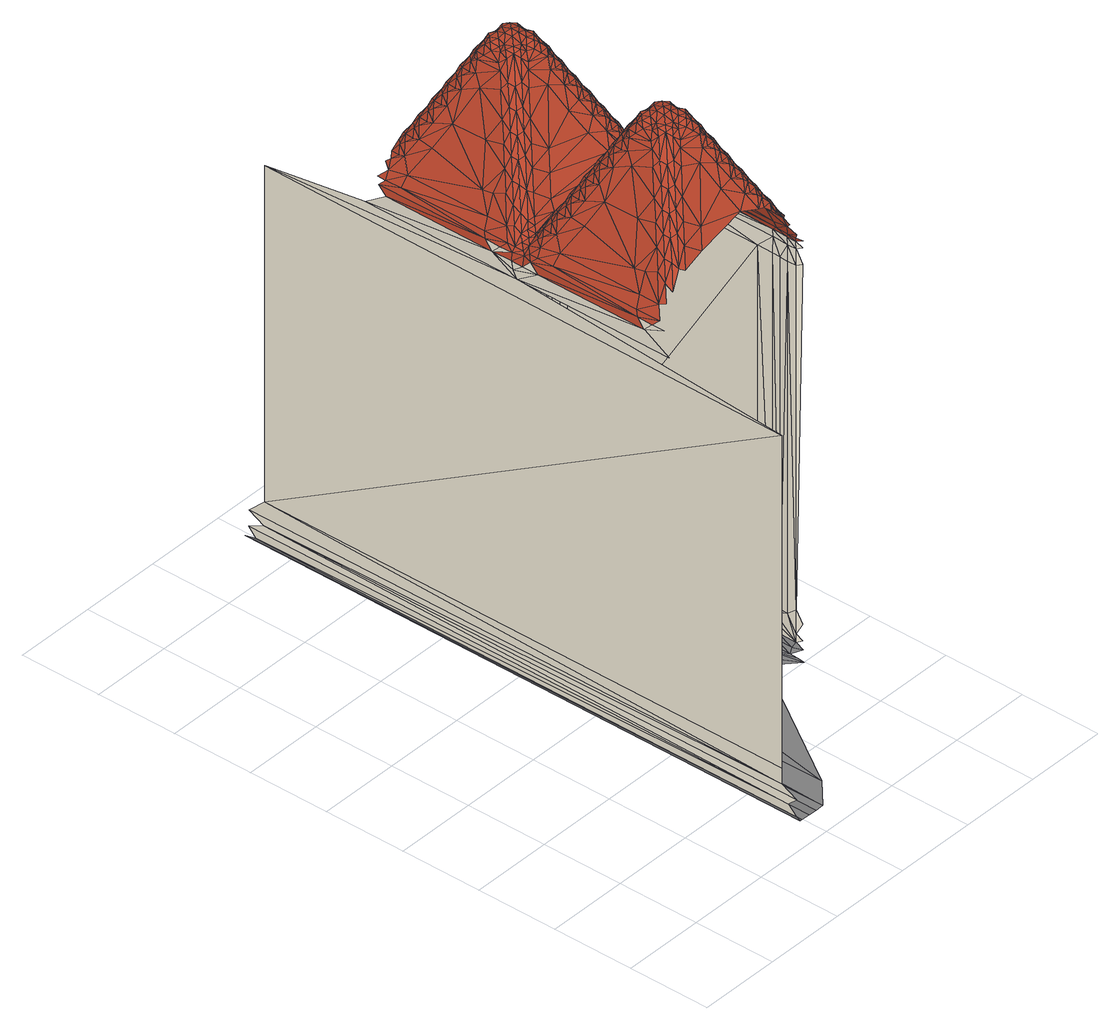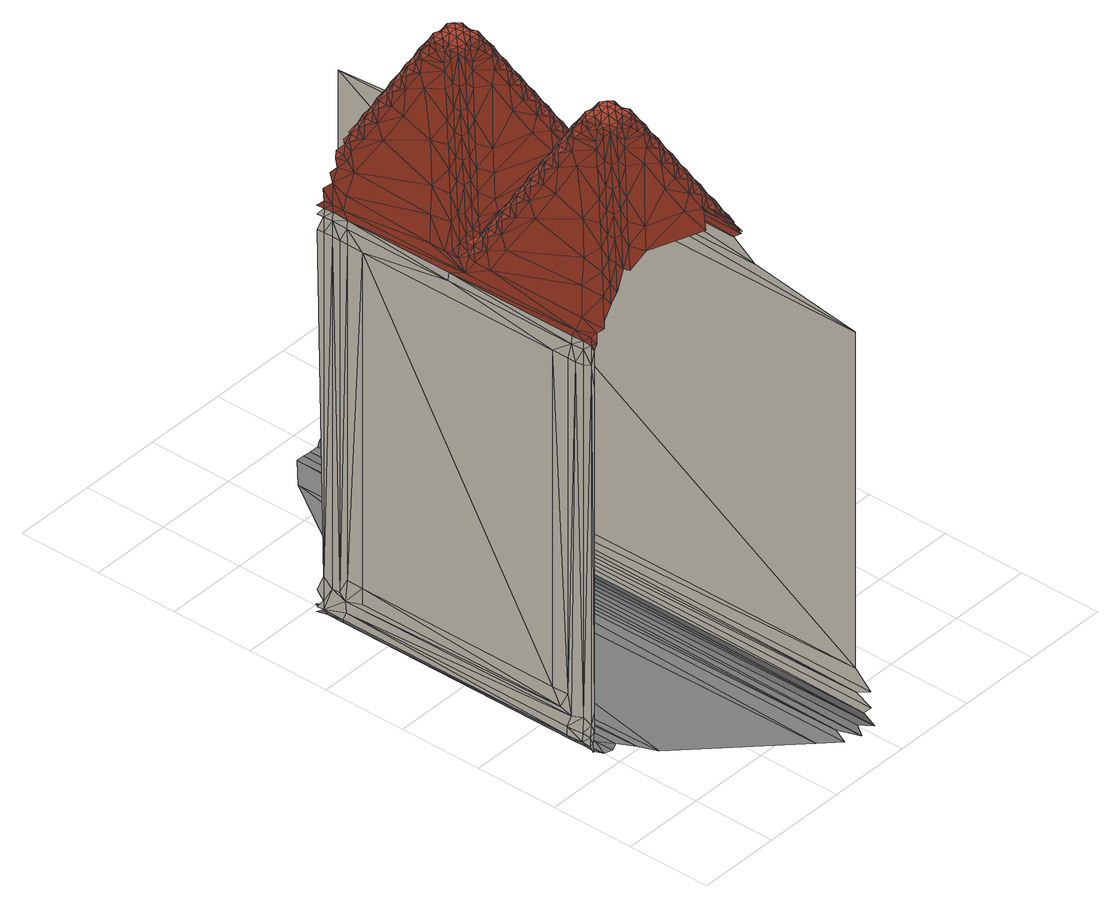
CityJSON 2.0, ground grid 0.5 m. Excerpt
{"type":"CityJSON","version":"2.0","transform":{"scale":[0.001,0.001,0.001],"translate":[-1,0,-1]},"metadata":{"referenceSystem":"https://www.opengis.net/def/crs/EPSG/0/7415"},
"CityObjects":{
"building1":{"type":"Building","attributes":{"measuredHeight":3.52,"roofType":"1000","storeysAboveGround":1},"geometry":[{"type":"MultiSurface","lod":"2","boundaries":[[[0,1,2]],[[1,3,4]],[[1,4,2]],[[3,5,4]],[[3,6,5]],[[6,7,5]],[[8,9,6]],[[10,11,12]],[[13,12,14]],[[10,15,11]],[[2,16,17]],[[18,19,20]],[[18,20,15]],[[21,13,22]],[[2,4,23]],[[6,24,7]],[[9,25,6]],[[5,26,4]],[[21,22,27]],[[6,25,24]],[[5,7,26]],[[28,29,9]],[[24,30,7]],[[9,31,25]],[[32,29,28]],[[9,29,31]],[[25,33,24]],[[34,27,35]],[[4,26,36]],[[7,30,37]],[[4,36,23]],[[2,23,16]],[[31,33,25]],[[24,33,30]],[[7,37,26]],[[29,38,31]],[[32,38,29]],[[39,34,40]],[[31,41,33]],[[31,38,41]],[[42,43,32]],[[33,44,30]],[[32,45,38]],[[26,46,36]],[[39,40,47]],[[41,48,33]],[[26,37,46]],[[30,49,37]],[[32,43,45]],[[23,36,50]],[[46,51,36]],[[23,50,52]],[[33,48,44]],[[37,53,46]],[[23,52,16]],[[36,54,50]],[[38,55,41]],[[46,53,51]],[[36,51,54]],[[16,56,19]],[[50,54,57]],[[41,58,48]],[[50,57,52]],[[30,44,59]],[[45,55,38]],[[37,60,53]],[[30,59,49]],[[42,61,43]],[[54,62,57]],[[51,53,63]],[[41,55,58]],[[54,51,63]],[[49,60,37]],[[54,64,62]],[[52,65,16]],[[57,65,52]],[[60,66,53]],[[54,63,64]],[[62,64,67]],[[57,62,65]],[[43,68,45]],[[53,66,69]],[[53,69,63]],[[67,70,62]],[[48,71,44]],[[62,70,72]],[[58,71,48]],[[62,72,65]],[[60,73,66]],[[64,74,67]],[[45,75,55]],[[63,74,64]],[[60,49,76]],[[72,70,77]],[[45,68,75]],[[60,78,73]],[[66,73,79]],[[72,77,65]],[[69,66,79]],[[70,67,80]],[[69,81,63]],[[74,82,67]],[[76,83,60]],[[60,83,78]],[[55,84,58]],[[63,85,74]],[[70,86,77]],[[73,78,79]],[[59,76,49]],[[82,87,67]],[[69,79,81]],[[58,88,71]],[[67,87,80]],[[70,80,86]],[[76,89,83]],[[75,84,55]],[[74,85,82]],[[63,81,90]],[[43,91,68]],[[63,90,85]],[[58,84,88]],[[76,92,89]],[[61,91,43]],[[83,89,93]],[[78,83,93]],[[76,59,94]],[[71,95,44]],[[78,96,79]],[[79,97,81]],[[94,98,76]],[[68,99,75]],[[85,100,82]],[[44,95,59]],[[76,98,92]],[[80,101,86]],[[47,102,103]],[[89,92,93]],[[82,104,87]],[[78,93,96]],[[75,105,84]],[[87,106,80]],[[88,107,71]],[[94,108,98]],[[100,109,82]],[[94,59,110]],[[90,81,111]],[[90,112,85]],[[85,112,100]],[[81,97,111]],[[79,113,97]],[[79,96,113]],[[75,99,105]],[[109,104,82]],[[65,114,16]],[[94,115,108]],[[87,104,106]],[[98,108,116]],[[68,91,99]],[[92,98,116]],[[84,117,88]],[[65,77,118]],[[92,119,93]],[[93,120,96]],[[110,121,94]],[[107,95,71]],[[94,121,115]],[[80,122,101]],[[59,123,110]],[[106,124,80]],[[100,125,109]],[[108,115,116]],[[86,126,77]],[[112,125,100]],[[105,117,84]],[[92,116,119]],[[88,127,107]],[[110,128,121]],[[95,123,59]],[[111,97,129]],[[113,129,97]],[[88,117,127]],[[80,124,122]],[[113,96,130]],[[93,131,120]],[[96,120,130]],[[93,119,131]],[[90,132,112]],[[86,101,126]],[[90,111,132]],[[110,133,128]],[[125,134,109]],[[121,128,135]],[[115,121,135]],[[109,136,104]],[[115,137,116]],[[104,138,106]],[[116,139,119]],[[123,140,110]],[[19,56,20]],[[99,141,105]],[[12,11,142]],[[110,140,133]],[[113,130,129]],[[122,143,101]],[[105,144,117]],[[12,142,14]],[[128,133,135]],[[107,145,95]],[[127,145,107]],[[115,135,137]],[[15,146,11]],[[15,20,146]],[[106,147,124]],[[109,134,136]],[[13,14,22]],[[123,148,140]],[[130,120,149]],[[95,150,123]],[[131,149,120]],[[116,151,139]],[[131,119,149]],[[116,137,151]],[[119,139,149]],[[136,138,104]],[[105,141,144]],[[111,129,152]],[[106,138,147]],[[130,149,129]],[[123,153,148]],[[95,145,150]],[[140,148,154]],[[133,140,154]],[[133,155,135]],[[135,156,137]],[[117,157,127]],[[124,158,122]],[[150,159,123]],[[127,160,145]],[[132,111,152]],[[77,126,161]],[[123,159,153]],[[112,162,125]],[[101,143,163]],[[77,161,118]],[[65,118,114]],[[132,164,112]],[[148,153,154]],[[147,158,124]],[[122,158,143]],[[133,154,155]],[[27,22,165]],[[144,157,117]],[[91,166,99]],[[134,167,136]],[[150,168,159]],[[125,162,134]],[[145,169,150]],[[145,160,170]],[[127,157,160]],[[129,149,171]],[[149,139,172]],[[151,172,139]],[[135,173,156]],[[145,170,169]],[[151,137,172]],[[135,155,173]],[[101,163,126]],[[137,156,172]],[[150,174,168]],[[61,175,91]],[[159,168,176]],[[129,171,152]],[[153,159,176]],[[141,177,144]],[[99,166,141]],[[138,178,147]],[[153,179,154]],[[154,180,155]],[[136,178,138]],[[150,169,174]],[[27,165,35]],[[160,181,170]],[[112,164,162]],[[169,170,182]],[[147,183,158]],[[168,174,176]],[[144,184,157]],[[153,176,179]],[[170,185,182]],[[144,177,184]],[[134,186,167]],[[181,185,170]],[[160,157,187]],[[169,188,174]],[[160,187,181]],[[147,178,183]],[[172,156,189]],[[173,189,156]],[[154,190,180]],[[167,191,136]],[[158,192,143]],[[173,155,189]],[[154,179,190]],[[155,180,189]],[[169,193,188]],[[169,182,193]],[[174,188,193]],[[157,194,187]],[[172,195,149]],[[136,196,178]],[[181,197,185]],[[174,198,176]],[[181,187,199]],[[185,200,182]],[[176,201,179]],[[162,186,134]],[[195,171,149]],[[126,202,161]],[[16,114,56]],[[183,203,158]],[[184,204,157]],[[126,163,202]],[[143,205,163]],[[166,177,141]],[[181,199,197]],[[177,206,184]],[[182,200,193]],[[185,197,207]],[[136,191,196]],[[187,194,199]],[[204,194,157]],[[174,193,198]],[[185,207,200]],[[34,35,40]],[[189,180,208]],[[190,208,180]],[[176,209,201]],[[158,203,192]],[[190,179,208]],[[176,198,209]],[[163,210,202]],[[179,201,208]],[[200,211,193]],[[212,166,91]],[[206,213,184]],[[184,213,204]],[[197,214,207]],[[199,214,197]],[[178,215,183]],[[202,210,216]],[[200,207,217]],[[193,218,198]],[[204,219,194]],[[193,211,220]],[[200,220,211]],[[189,221,172]],[[183,222,203]],[[143,192,223]],[[194,224,199]],[[196,215,178]],[[207,214,217]],[[163,225,210]],[[143,223,205]],[[200,217,220]],[[193,226,218]],[[167,227,191]],[[198,218,226]],[[213,219,204]],[[195,172,221]],[[183,215,222]],[[186,227,167]],[[205,225,163]],[[194,219,224]],[[199,228,214]],[[91,175,212]],[[208,201,229]],[[209,229,201]],[[209,198,229]],[[193,220,230]],[[177,231,206]],[[225,232,210]],[[189,208,221]],[[193,230,226]],[[206,233,213]],[[191,234,196]],[[198,226,229]],[[210,232,235]],[[199,224,228]],[[166,236,177]],[[213,237,219]],[[203,238,192]],[[214,239,217]],[[217,240,220]],[[222,238,203]],[[225,241,232]],[[196,242,215]],[[213,233,237]],[[47,40,243]],[[225,205,244]],[[217,239,240]],[[214,228,239]],[[196,234,242]],[[225,245,241]],[[206,246,233]],[[232,241,247]],[[237,248,219]],[[220,240,249]],[[219,250,224]],[[230,220,249]],[[244,251,225]],[[177,236,231]],[[225,251,245]],[[215,252,222]],[[208,229,253]],[[241,245,247]],[[223,244,205]],[[231,246,206]],[[219,248,250]],[[222,254,238]],[[224,255,228]],[[221,208,253]],[[233,256,237]],[[244,257,251]],[[242,252,215]],[[258,240,239]],[[256,248,237]],[[191,259,234]],[[258,249,240]],[[212,260,166]],[[224,250,255]],[[222,252,254]],[[228,261,239]],[[230,262,226]],[[244,263,257]],[[227,259,191]],[[166,260,236]],[[251,257,264]],[[245,251,264]],[[244,223,265]],[[238,266,192]],[[245,267,247]],[[265,268,244]],[[229,226,269]],[[234,270,242]],[[246,271,233]],[[192,266,223]],[[228,255,261]],[[244,268,263]],[[233,271,256]],[[47,243,102]],[[258,239,261]],[[132,152,272]],[[230,249,262]],[[257,263,264]],[[245,264,267]],[[248,273,250]],[[256,274,248]],[[242,275,252]],[[258,276,249]],[[254,277,238]],[[265,278,268]],[[265,223,279]],[[171,280,152]],[[242,270,275]],[[195,281,171]],[[271,274,256]],[[248,274,273]],[[258,261,276]],[[229,269,253]],[[265,282,278]],[[250,283,255]],[[132,284,164]],[[268,278,285]],[[234,259,270]],[[263,268,285]],[[236,286,231]],[[262,249,276]],[[231,287,246]],[[212,288,260]],[[252,289,254]],[[263,290,264]],[[262,269,226]],[[246,287,271]],[[291,286,236]],[[264,292,267]],[[279,293,265]],[[236,294,291]],[[260,294,236]],[[277,266,238]],[[195,221,295]],[[250,273,283]],[[265,293,282]],[[255,296,261]],[[223,297,279]],[[175,298,212]],[[278,282,285]],[[261,299,276]],[[286,300,231]],[[275,289,252]],[[263,285,290]],[[231,300,287]],[[271,301,274]],[[254,302,277]],[[279,303,293]],[[266,297,223]],[[274,304,273]],[[255,283,296]],[[254,289,302]],[[298,288,212]],[[271,305,301]],[[287,305,271]],[[261,296,299]],[[264,306,292]],[[264,290,306]],[[286,287,300]],[[301,304,274]],[[279,307,303]],[[293,303,308]],[[309,283,273]],[[282,293,308]],[[309,273,304]],[[276,299,310]],[[262,276,310]],[[221,253,295]],[[287,301,305]],[[260,311,294]],[[282,312,285]],[[291,313,286]],[[314,311,260]],[[285,315,290]],[[297,316,279]],[[294,313,291]],[[260,317,314]],[[288,317,260]],[[270,318,275]],[[279,316,307]],[[275,319,289]],[[164,320,162]],[[303,307,308]],[[277,321,266]],[[302,321,277]],[[301,322,304]],[[282,308,312]],[[286,323,287]],[[324,299,296]],[[283,325,296]],[[309,304,322]],[[287,326,301]],[[262,310,269]],[[297,327,316]],[[309,328,283]],[[253,269,329]],[[162,330,186]],[[324,310,299]],[[266,331,297]],[[306,332,292]],[[285,333,315]],[[311,313,294]],[[326,322,301]],[[328,325,283]],[[306,290,332]],[[285,312,333]],[[286,313,323]],[[290,315,332]],[[309,322,328]],[[334,298,175]],[[275,318,319]],[[324,296,325]],[[323,335,287]],[[297,336,327]],[[266,321,331]],[[287,337,326]],[[316,327,338]],[[287,335,337]],[[307,316,338]],[[288,339,317]],[[307,340,308]],[[314,341,311]],[[342,339,288]],[[308,343,312]],[[289,344,302]],[[331,345,297]],[[317,341,314]],[[288,346,342]],[[298,346,288]],[[302,347,321]],[[297,345,336]],[[186,348,227]],[[328,349,325]],[[323,337,335]],[[324,325,349]],[[350,328,322]],[[327,336,338]],[[310,351,269]],[[326,350,322]],[[307,338,340]],[[311,352,313]],[[319,344,289]],[[259,353,270]],[[310,324,351]],[[313,354,323]],[[331,355,345]],[[326,337,350]],[[350,349,328]],[[321,356,331]],[[321,347,357]],[[323,358,337]],[[302,344,347]],[[332,315,359]],[[333,359,315]],[[308,360,343]],[[339,341,317]],[[321,357,356]],[[333,312,359]],[[308,340,360]],[[311,341,352]],[[312,343,359]],[[361,253,329]],[[329,269,351]],[[352,362,313]],[[313,362,354]],[[331,363,355]],[[195,295,281]],[[227,364,259]],[[354,358,323]],[[345,355,365]],[[336,345,365]],[[318,366,319]],[[270,353,318]],[[298,367,346]],[[336,368,338]],[[342,369,339]],[[370,367,298]],[[350,337,371]],[[338,372,340]],[[346,369,342]],[[298,373,370]],[[334,373,298]],[[349,374,324]],[[331,356,363]],[[350,371,349]],[[358,371,337]],[[347,375,357]],[[356,357,376]],[[354,362,358]],[[355,363,365]],[[319,377,344]],[[295,253,361]],[[378,351,324]],[[336,365,368]],[[339,379,341]],[[357,380,376]],[[319,366,377]],[[341,381,352]],[[375,380,357]],[[347,344,382]],[[356,383,363]],[[347,382,375]],[[171,281,280]],[[352,384,362]],[[349,371,374]],[[359,343,385]],[[360,385,343]],[[338,386,372]],[[384,358,362]],[[378,324,374]],[[367,369,346]],[[360,340,385]],[[338,368,386]],[[339,369,379]],[[340,372,385]],[[379,387,341]],[[356,388,383]],[[341,387,381]],[[356,376,388]],[[358,389,371]],[[381,384,352]],[[390,103,391]],[[363,383,388]],[[344,392,382]],[[351,393,329]],[[359,394,332]],[[375,395,380]],[[334,396,373]],[[363,397,365]],[[370,398,367]],[[399,396,334]],[[375,382,400]],[[380,401,376]],[[365,402,368]],[[373,398,370]],[[384,389,358]],[[394,403,332]],[[377,404,344]],[[272,152,280]],[[353,366,318]],[[375,400,395]],[[381,387,384]],[[366,405,377]],[[376,401,388]],[[380,395,406]],[[382,392,400]],[[404,392,344]],[[363,388,397]],[[367,407,369]],[[380,406,401]],[[408,374,371]],[[389,408,371]],[[369,409,379]],[[132,272,284]],[[351,378,393]],[[379,410,387]],[[361,329,393]],[[385,372,411]],[[386,411,372]],[[365,412,402]],[[410,384,387]],[[396,398,373]],[[386,368,411]],[[365,397,412]],[[367,398,407]],[[368,402,411]],[[401,413,388]],[[414,353,259]],[[405,415,377]],[[377,415,404]],[[395,416,406]],[[407,417,369]],[[400,416,395]],[[369,417,409]],[[409,410,379]],[[401,406,418]],[[388,419,397]],[[399,420,396]],[[421,389,384]],[[422,420,399]],[[404,423,392]],[[388,413,424]],[[401,424,413]],[[385,425,359]],[[374,426,378]],[[392,427,400]],[[406,416,418]],[[409,417,410]],[[374,408,426]],[[410,421,384]],[[401,418,424]],[[388,428,419]],[[396,429,398]],[[103,102,391]],[[430,393,378]],[[397,419,428]],[[415,423,404]],[[398,431,407]],[[394,359,425]],[[392,423,427]],[[407,432,417]],[[400,433,416]],[[259,364,414]],[[434,408,389]],[[411,402,435]],[[412,435,402]],[[432,410,417]],[[412,397,435]],[[388,424,436]],[[366,437,405]],[[396,420,429]],[[430,378,426]],[[385,411,425]],[[388,436,428]],[[405,438,415]],[[397,428,435]],[[429,439,398]],[[295,361,440]],[[398,439,431]],[[284,320,164]],[[400,427,433]],[[431,432,407]],[[353,441,366]],[[415,442,423]],[[416,443,418]],[[418,444,424]],[[410,432,421]],[[227,348,364]],[[393,445,361]],[[330,348,186]],[[431,439,432]],[[434,426,408]],[[415,438,442]],[[393,430,445]],[[418,443,444]],[[416,433,443]],[[446,447,420]],[[421,448,389]],[[420,449,429]],[[405,450,438]],[[320,330,162]],[[442,451,423]],[[424,444,452]],[[429,453,439]],[[423,454,427]],[[436,424,452]],[[440,361,445]],[[366,441,437]],[[453,432,439]],[[455,421,432]],[[448,434,389]],[[447,456,420]],[[420,456,449]],[[411,435,457]],[[281,295,458]],[[449,453,429]],[[437,450,405]],[[423,451,454]],[[426,459,430]],[[427,460,433]],[[425,411,457]],[[438,461,442]],[[295,440,458]],[[462,444,443]],[[432,453,455]],[[461,451,442]],[[463,445,430]],[[449,456,453]],[[462,452,444]],[[414,464,353]],[[427,454,460]],[[426,434,459]],[[433,465,443]],[[436,466,428]],[[467,468,447]],[[353,464,441]],[[447,469,456]],[[455,448,421]],[[469,453,456]],[[463,430,459]],[[435,428,470]],[[450,471,438]],[[453,469,455]],[[433,460,465]],[[438,471,461]],[[468,469,447]],[[462,443,465]],[[467,472,468]],[[436,452,466]],[[390,473,474]],[[445,475,440]],[[451,476,454]],[[461,477,451]],[[462,478,452]],[[445,463,475]],[[479,459,434]],[[468,480,469]],[[394,481,403]],[[471,477,461]],[[451,477,476]],[[468,472,480]],[[448,479,434]],[[462,465,478]],[[435,470,457]],[[482,455,469]],[[454,483,460]],[[441,484,437]],[[458,440,475]],[[466,452,478]],[[437,485,450]],[[414,486,464]],[[466,470,428]],[[450,485,471]],[[487,484,441]],[[441,488,487]],[[464,488,441]],[[489,480,472]],[[394,425,490]],[[454,476,483]],[[460,491,465]],[[480,482,469]],[[280,281,492]],[[459,493,463]],[[364,494,414]],[[465,495,478]],[[484,496,437]],[[281,458,492]],[[437,496,485]],[[471,497,477]],[[474,473,498]],[[477,499,476]],[[489,482,480]],[[500,475,463]],[[460,483,491]],[[459,479,493]],[[494,486,414]],[[471,501,497]],[[485,501,471]],[[465,491,495]],[[484,485,496]],[[502,503,489]],[[497,499,477]],[[455,504,448]],[[500,463,493]],[[505,483,476]],[[505,476,499]],[[478,495,506]],[[466,478,506]],[[503,482,489]],[[425,457,490]],[[485,497,501]],[[464,507,488]],[[487,508,484]],[[509,507,464]],[[448,510,479]],[[488,508,487]],[[464,511,509]],[[486,511,464]],[[475,512,458]],[[474,498,513]],[[482,504,455]],[[497,514,499]],[[484,515,485]],[[516,495,491]],[[483,517,491]],[[505,499,514]],[[485,518,497]],[[466,506,470]],[[475,500,512]],[[505,519,483]],[[457,470,520]],[[513,498,521]],[[516,506,495]],[[510,493,479]],[[348,522,364]],[[272,280,523]],[[507,508,488]],[[518,514,497]],[[519,517,483]],[[503,524,482]],[[484,508,515]],[[505,514,519]],[[522,494,364]],[[516,491,517]],[[515,525,485]],[[492,458,512]],[[485,526,518]],[[485,525,526]],[[504,510,448]],[[486,527,511]],[[528,529,503]],[[509,530,507]],[[531,527,486]],[[511,530,509]],[[486,532,531]],[[494,532,486]],[[493,533,500]],[[519,534,517]],[[515,526,525]],[[516,517,534]],[[535,519,514]],[[280,492,523]],[[506,536,470]],[[518,535,514]],[[507,537,508]],[[538,512,500]],[[506,516,536]],[[528,539,529]],[[508,540,515]],[[493,510,533]],[[518,526,535]],[[541,521,542]],[[284,272,543]],[[535,534,519]],[[544,524,503]],[[515,545,526]],[[527,530,511]],[[507,530,537]],[[538,500,533]],[[546,457,520]],[[529,544,503]],[[520,470,536]],[[542,521,547]],[[537,548,508]],[[330,549,348]],[[508,548,540]],[[394,490,481]],[[540,545,515]],[[550,529,539]],[[512,551,492]],[[541,542,552]],[[553,550,539]],[[494,554,532]],[[531,555,527]],[[556,554,494]],[[535,526,557]],[[532,555,531]],[[494,558,556]],[[524,559,482]],[[522,558,494]],[[348,549,522]],[[534,560,516]],[[535,557,534]],[[545,557,526]],[[561,562,563]],[[272,523,564]],[[565,566,562]],[[550,567,529]],[[561,563,568]],[[569,552,566]],[[562,570,563]],[[540,548,545]],[[571,568,550]],[[512,538,551]],[[566,572,562]],[[568,567,550]],[[566,552,572]],[[482,559,504]],[[490,457,546]],[[563,573,568]],[[574,536,516]],[[527,575,530]],[[562,572,570]],[[563,570,573]],[[576,533,510]],[[504,576,510]],[[567,544,529]],[[530,577,537]],[[542,578,552]],[[568,573,567]],[[284,543,320]],[[543,272,564]],[[537,579,548]],[[523,492,551]],[[320,580,330]],[[534,557,560]],[[390,581,473]],[[542,547,578]],[[579,545,548]],[[574,516,560]],[[554,555,532]],[[572,582,570]],[[552,583,572]],[[527,555,575]],[[570,584,573]],[[575,585,530]],[[530,585,577]],[[545,586,557]],[[577,579,537]],[[573,587,567]],[[570,582,584]],[[549,588,522]],[[567,587,544]],[[330,580,549]],[[536,589,520]],[[572,583,582]],[[522,590,558]],[[556,591,554]],[[592,590,522]],[[578,593,552]],[[558,591,556]],[[522,594,592]],[[552,593,583]],[[579,586,545]],[[584,595,573]],[[588,594,522]],[[533,596,538]],[[582,597,584]],[[573,595,587]],[[577,585,579]],[[598,551,538]],[[582,583,599]],[[582,599,597]],[[554,600,555]],[[584,597,595]],[[601,560,557]],[[586,601,557]],[[555,602,575]],[[536,574,589]],[[533,576,596]],[[549,603,588]],[[575,604,585]],[[546,520,589]],[[604,579,585]],[[590,591,558]],[[524,544,605]],[[554,591,600]],[[583,606,599]],[[504,607,576]],[[599,608,597]],[[600,609,555]],[[597,608,595]],[[551,610,523]],[[555,609,602]],[[602,604,575]],[[320,611,580]],[[598,538,596]],[[543,611,320]],[[592,612,590]],[[613,586,579]],[[583,614,606]],[[588,615,594]],[[564,523,610]],[[594,612,592]],[[603,615,588]],[[599,606,608]],[[560,616,574]],[[549,617,603]],[[559,607,504]],[[580,617,549]],[[551,598,610]],[[602,609,604]],[[498,473,618]],[[524,605,559]],[[560,601,616]],[[604,613,579]],[[590,619,591]],[[620,589,574]],[[543,564,610]],[[591,621,600]],[[600,622,609]],[[607,596,576]],[[623,601,586]],[[622,604,609]],[[615,612,594]],[[590,612,619]],[[620,574,616]],[[619,624,591]],[[490,546,625]],[[591,624,621]],[[621,622,600]],[[604,622,613]],[[589,626,546]],[[603,627,615]],[[617,627,603]],[[580,628,617]],[[543,610,629]],[[543,629,611]],[[611,628,580]],[[630,598,596]],[[630,610,598]],[[621,624,622]],[[623,616,601]],[[587,631,544]],[[589,620,626]],[[615,632,612]],[[521,498,633]],[[613,634,586]],[[612,635,619]],[[595,636,587]],[[619,637,624]],[[629,610,630]],[[625,546,626]],[[637,622,624]],[[628,627,617]],[[615,627,632]],[[608,636,595]],[[638,613,622]],[[607,639,596]],[[634,623,586]],[[632,640,612]],[[612,640,635]],[[481,490,641]],[[635,637,619]],[[559,642,607]],[[630,596,639]],[[616,643,620]],[[629,644,611]],[[490,625,641]],[[611,644,628]],[[622,637,638]],[[629,630,645]],[[521,633,547]],[[646,626,620]],[[635,640,637]],[[605,642,559]],[[616,623,643]],[[605,544,631]],[[628,647,627]],[[627,648,632]],[[638,634,613]],[[629,645,644]],[[639,645,630]],[[646,620,643]],[[632,649,640]],[[649,637,640]],[[607,650,639]],[[628,644,647]],[[647,651,627]],[[637,649,638]],[[627,651,648]],[[648,649,632]],[[626,652,625]],[[642,650,607]],[[653,645,639]],[[653,644,645]],[[626,646,652]],[[390,391,581]],[[648,651,649]],[[654,643,623]],[[636,655,587]],[[547,656,578]],[[634,654,623]],[[587,655,631]],[[644,657,647]],[[641,625,652]],[[653,639,658]],[[653,659,644]],[[660,638,649]],[[647,661,651]],[[650,658,639]],[[578,656,593]],[[661,649,651]],[[593,662,583]],[[583,663,614]],[[642,658,650]],[[659,664,644]],[[644,664,657]],[[643,665,646]],[[657,661,647]],[[653,658,659]],[[481,641,666]],[[606,667,608]],[[605,631,642]],[[614,663,606]],[[661,660,649]],[[668,652,646]],[[473,581,669]],[[643,654,665]],[[657,664,661]],[[638,670,634]],[[659,671,664]],[[668,646,665]],[[642,631,658]],[[671,661,664]],[[473,669,618]],[[660,670,638]],[[634,672,654]],[[658,631,659]],[[631,671,659]],[[660,661,673]],[[652,674,641]],[[671,673,661]],[[672,665,654]],[[652,668,674]],[[670,672,634]],[[671,631,673]],[[608,675,636]],[[666,641,674]],[[665,676,668]],[[498,618,633]],[[665,672,676]],[[677,674,668]],[[677,668,676]],[[673,678,660]],[[660,678,670]],[[670,679,672]],[[679,676,672]],[[547,633,680]],[[547,680,656]],[[667,675,608]],[[676,681,677]],[[655,682,631]],[[636,683,655]],[[684,674,677]],[[663,667,606]],[[678,679,670]],[[583,662,663]],[[673,631,682]],[[656,685,593]],[[676,679,681]],[[593,685,662]],[[684,677,681]],[[678,673,686]],[[678,687,679]],[[687,681,679]],[[681,688,684]],[[673,682,686]],[[636,675,683]],[[681,687,688]],[[655,689,682]],[[678,686,687]],[[683,689,655]],[[618,669,690]],[[691,688,687]],[[686,692,687]],[[618,690,693]],[[633,618,693]],[[692,691,687]],[[667,694,675]],[[663,694,667]],[[675,694,695]],[[680,633,696]],[[686,682,697]],[[695,683,675]],[[686,697,692]],[[663,662,694]],[[633,693,696]],[[694,698,695]],[[680,699,656]],[[694,662,698]],[[695,698,683]],[[689,700,682]],[[656,699,685]],[[680,696,699]],[[685,701,662]],[[697,682,702]],[[683,700,689]],[[662,701,698]],[[700,702,682]],[[698,703,683]],[[685,704,701]],[[696,693,705]],[[699,704,685]],[[698,701,706]],[[683,703,700]],[[698,706,703]],[[696,707,699]],[[701,708,706]],[[700,709,702]],[[696,705,707]],[[703,709,700]],[[706,708,703]],[[704,710,701]],[[697,702,711]],[[699,712,704]],[[701,710,708]],[[703,708,709]],[[704,712,710]],[[699,707,712]],[[709,711,702]],[[705,713,707]],[[708,714,709]],[[710,715,708]],[[712,716,710]],[[707,717,712]],[[709,714,711]],[[708,718,714]],[[708,715,718]],[[710,716,715]],[[707,713,717]],[[712,717,716]]],"semantics":{"surfaces":[{"type":"WallSurface"},{"type":"RoofSurface"},{"type":"GroundSurface"}],"values":[0,1,0,1,1,1,1,0,0,0,0,0,0,2,1,1,1,1,2,1,1,1,1,1,1,1,1,2,1,1,1,0,1,1,1,1,1,2,1,1,1,1,1,1,2,1,1,1,1,0,1,0,1,1,0,1,1,1,1,0,1,1,0,1,1,1,1,1,1,1,1,1,1,1,0,0,1,1,1,1,1,1,1,1,1,1,1,0,1,1,1,1,1,1,1,1,1,0,1,1,1,1,1,1,1,1,1,1,1,1,1,1,1,1,1,1,1,1,1,1,1,1,1,1,1,1,1,1,1,1,1,1,1,1,1,2,1,1,1,1,1,1,1,1,1,1,1,1,1,1,1,1,1,0,1,1,1,1,1,1,1,1,1,1,1,1,1,1,1,1,1,1,1,1,1,1,1,1,1,1,1,1,1,1,1,1,1,1,1,1,1,1,1,1,1,1,1,1,0,1,0,1,1,1,1,0,1,1,1,1,0,0,1,1,2,1,1,1,1,1,1,1,1,1,1,1,1,1,1,1,1,1,1,1,1,1,1,1,1,1,1,1,1,1,0,1,1,1,1,1,2,1,1,1,1,1,1,1,1,1,1,1,1,1,1,1,1,1,1,1,1,1,1,1,1,1,1,1,1,1,2,1,1,1,1,1,1,1,1,1,1,1,1,1,1,1,1,1,1,1,1,1,1,1,1,1,1,1,1,1,1,1,1,1,1,1,1,1,0,1,1,1,1,1,1,1,1,1,1,1,1,1,1,2,1,1,1,1,1,1,1,1,1,1,1,1,1,1,1,1,1,1,1,1,1,1,1,1,1,1,1,1,1,1,1,1,1,1,1,1,1,1,1,1,1,1,1,1,1,1,1,1,1,1,1,1,1,1,1,1,1,1,1,1,1,1,1,2,1,1,1,1,1,1,1,1,1,1,1,1,1,1,1,1,1,1,1,1,1,1,1,1,1,1,1,1,1,1,1,1,1,1,1,1,1,1,1,1,1,1,1,1,1,1,1,1,1,1,1,2,1,1,1,1,1,1,1,1,1,1,1,1,1,1,1,1,1,1,1,1,1,1,1,1,1,1,1,1,1,1,1,1,1,1,1,1,1,1,1,1,1,1,1,1,1,1,1,1,1,1,1,1,1,1,1,1,1,1,1,1,1,1,1,1,1,1,1,1,1,1,1,1,1,1,1,1,1,1,1,1,1,1,1,1,1,1,1,1,1,1,1,1,1,1,1,1,1,1,1,1,1,1,1,1,1,1,1,1,1,1,1,1,1,1,1,1,1,1,1,1,1,1,1,1,1,1,1,1,1,1,1,1,1,1,1,1,1,1,1,1,1,1,1,1,1,1,1,1,1,1,1,1,1,1,1,1,1,1,1,1,1,1,1,1,1,1,1,1,1,1,1,1,1,1,1,1,1,1,1,1,1,1,1,1,1,1,1,1,1,1,1,1,1,1,1,1,1,1,1,1,1,1,1,1,1,1,1,1,1,1,1,1,1,1,1,1,1,1,1,1,1,1,1,1,1,1,1,2,1,1,1,1,1,1,1,1,1,1,1,1,1,1,1,1,1,1,1,1,1,1,1,1,1,1,1,1,1,1,1,1,1,1,1,1,1,1,1,1,1,1,1,1,1,1,1,1,1,1,1,1,1,1,1,1,1,1,1,1,1,1,1,1,1,1,1,1,1,1,1,2,1,1,1,1,1,1,1,1,1,1,1,1,1,1,1,1,1,1,1,1,1,1,1,1,1,1,1,1,1,1,1,1,1,1,1,1,1,1,1,1,1,1,1,1,1,1,1,1,1,1,1,1,1,1,1,1,1,1,1,1,1,1,1,1,1,1,1,1,1,1,1,1,1,1,1,1,1,1,1,1,1,1,1,1,1,1,1,1,1,1,1,1,1,1,1,2,1,1,1,1,1,1,1,1,1,1,1,1,1,1,1,1,1,1,1,1,1,1,1,1,1,1,1,1,1,1,1,1,1,1,1,1,1,1,1,2,1,1,1,1,1,1,1,1,1,1,1,1,1,1,1,1,1,1,1,1,1,1,1,1,1,1,1,1,1,2,1,1,1,1,1,1,1,1,1,1,1,2,1,1,1,1,1,1,1,1,1,1,1,1,1,1,1,1,1,1,1,1,1,1,1,1,1,1,1,1,1,1,1,1,1,1,1,1,1,1,1,2,1,1,1,1,1,1,1,1,1,1,2,1,1,1,1,1,1,1,2,1,1,1,1,1,1,1,1,1,1,1,1,1,0,1,0,1,0,0,0,1,0,1,0,0,0,1,1,0,1,1,0,0,1,1,1,1,2,0,1,1,1,1,1,1,2,2,1,1,1,0,0,1,0,1,1,1,1,0,0,1,1,1,1,0,1,1,1,0,1,1,0,1,0,1,1,0,0,1,1,0,0,1,0,1,1,1,1,1,1,1,1,1,1,1,1,0,1,0,1,0,1,1,1,1,1,1,1,1,0,1,1,1,1,0,1,1,1,1,1,1,2,1,1,1,1,1,1,1,1,1,1,1,1,1,1,1,1,1,1,1,1,1,1,1,1,1,1,1,1,1,1,1,1,1,2,1,1,0,1,1,1,1,1,1,0,1,1,1,1,1,1,1,1,1,1,1,1,1,1,1,2,1,1,1,1,1,1,1,1,1,1,1,1,1,1,1,1,1,1,1,1,1,1,1,1,2,1,1,0,2,1,1,1,1,1,1,1,1,1,0,1,0,0,1,1,1,1,1,1,1,0,1,0,1,1,2,1,1,1,1,1,1,1,2,1,1,1,1,1,1,1,1,1,1,1,0,1,1,2,1,1,1,1,1,1,1,2,2,0,1,1,0,1,0,1,0,1,0,1,0,1,1,1,1,1,1,0,1,1,1,0,2,1,1,2,2,1,0,0,0,2,1,0,1,0,2,0,2,0,0,1,0,2,0,1,0,0,1,0,0,2,0,0,0,0,2,0,1,2,0,0,0,1,0,0,0,0,0,1,2,0,0,0,0,1,0,0,0,0,0]}}]}
},
"vertices":[
[955,1027,3597],[950,1099,3601],[947,1149,3550],[964,1062,3635],[952,1199,3601],[964,1213,3635],[999,1099,3702],[1000,1225,3700],[1012,1061,3714],[1054,1103,3798],[949,150,1100],[949,3650,1100],[946,202,1050],[948,153,996],[948,3703,996],[950,250,1150],[950,1988,3450],[950,988,3450],[950,250,1250],[950,250,3325],[950,3650,1250],[964,138,964],[964,3788,964],[947,1848,3550],[1053,1236,3808],[1065,1163,3836],[964,1763,3635],[996,153,948],[1057,1057,3768],[1116,1116,3885],[1050,1300,3800],[1104,1153,3898],[1132,1083,3856],[1115,1213,3936],[1050,152,946],[1050,3777,945],[951,1899,3599],[1000,1750,3700],[1166,1166,3985],[1100,150,949],[1100,3650,949],[1154,1203,3998],[1163,1065,3836],[1213,1115,3936],[1158,1373,4015],[1203,1154,3998],[962,1863,3636],[1150,150,950],[1165,1263,4036],[1083,1660,3865],[948,1949,3550],[966,1921,3631],[948,2012,3500],[990,1867,3683],[964,1955,3606],[1216,1216,4085],[950,3650,3350],[948,2023,3550],[1204,1253,4098],[1156,1589,4012],[1035,1800,3776],[1310,1083,3865],[955,2027,3597],[998,1950,3650],[978,1974,3620],[947,2149,3550],[1016,1874,3735],[970,2020,3628],[1263,1165,4036],[1013,1906,3705],[964,2062,3635],[1215,1313,4136],[950,2099,3601],[1032,1835,3766],[997,1998,3650],[1253,1204,4098],[1085,1750,3876],[952,2199,3601],[1062,1856,3805],[1050,1900,3752],[999,2099,3702],[1044,1936,3703],[1017,2018,3682],[1066,1824,3835],[1266,1266,4185],[1036,1985,3663],[964,2213,3635],[1012,2061,3714],[1254,1303,4198],[1082,1785,3866],[1061,1967,3664],[1360,1133,3965],[1113,1806,3905],[1100,1850,3852],[1135,1700,3976],[1260,1500,4220],[1094,1888,3805],[1077,1934,3734],[1116,1774,3935],[1313,1215,4136],[1053,2006,3694],[1000,2225,3700],[1250,3650,950],[1300,287,950],[1057,2057,3768],[1303,1254,4198],[1054,2103,3798],[1278,1378,4260],[1132,1735,3966],[1069,2021,3731],[1185,1650,4076],[1100,1950,3698],[1085,1981,3664],[1115,1918,3766],[950,2988,3450],[1163,1756,4005],[1150,1800,3952],[1316,1316,4285],[947,2848,3550],[1144,1837,3905],[1126,1884,3835],[1166,1724,4035],[1053,2236,3808],[1235,1600,4176],[1065,2163,3836],[1099,2001,3698],[964,2763,3635],[1304,1353,4298],[1182,1685,4066],[1136,1935,3736],[1150,1903,3801],[1165,1868,3866],[1164,1969,3661],[1213,1706,4105],[1113,2016,3735],[1200,1750,4052],[1132,2083,3856],[1194,1787,4005],[1116,2116,3885],[1176,1834,3935],[1216,1674,4135],[1378,1278,4260],[946,3752,1050],[1050,2300,3800],[1353,1304,4298],[1315,1414,4336],[950,3750,1150],[1104,2153,3898],[1232,1635,4166],[1200,1865,3876],[1285,1550,4276],[1215,1818,3966],[1200,1948,3697],[1263,1656,4205],[1250,1700,4152],[1244,1737,4105],[1226,1784,4035],[1382,1382,4419],[1115,2213,3936],[1266,1624,4235],[1353,1402,4397],[951,2899,3599],[1250,2002,3697],[1000,2750,3700],[1211,1981,3661],[996,3703,948],[1500,1260,4220],[1163,2065,3836],[1282,1585,4266],[1314,1564,4335],[1331,1435,4366],[1232,1909,3783],[1250,1815,3976],[1265,1768,4066],[1312,1606,4305],[1635,1108,3915],[1300,1650,4252],[1414,1315,4336],[1166,2166,3985],[1294,1687,4205],[1276,1734,4135],[1362,1454,4408],[1332,1535,4365],[1154,2203,3998],[1402,1353,4397],[1352,1505,4397],[1254,2030,3759],[1371,1424,4431],[1317,1583,4334],[1300,1765,4076],[1315,1718,4166],[1213,2115,3936],[1158,2373,4015],[1349,1601,4352],[1405,1405,4442],[1315,1842,3915],[1203,2154,3998],[1379,1474,4421],[1344,1638,4305],[1393,1454,4437],[1364,1556,4405],[1326,1684,4235],[962,2863,3636],[1165,2263,4036],[1424,1371,4431],[1083,2660,3865],[1435,1331,4366],[1370,1527,4431],[1350,1715,4176],[1365,1668,4266],[990,2867,3683],[1360,1590,4379],[1568,1179,4058],[1454,1362,4408],[1406,1505,4444],[1216,2216,4085],[966,2921,3631],[1395,1555,4433],[1367,1633,4334],[1454,1393,4437],[1394,1586,4405],[1382,1771,4058],[1204,2253,4098],[1156,2589,4012],[1451,1451,4456],[1035,2800,3776],[1386,1636,4335],[1310,2083,3865],[1451,1499,4456],[1400,1665,4276],[1415,1618,4365],[1564,1314,4335],[1016,2874,3735],[1505,1352,4397],[1263,2165,4036],[1013,2906,3705],[1550,1285,4276],[1474,1379,4421],[1215,2313,4136],[1445,1544,4444],[1423,1580,4431],[1032,2835,3766],[1253,2204,4098],[1150,3750,950],[1085,2750,3876],[1062,2856,3805],[1535,1332,4365],[1050,2900,3752],[1505,1406,4444],[1445,1598,4397],[1499,1451,4456],[1066,2824,3835],[1266,2266,4185],[1450,1690,4220],[1254,2303,4198],[1499,1499,4456],[1527,1370,4431],[1082,2785,3866],[1476,1571,4421],[1360,2133,3965],[1600,1235,4176],[1496,1557,4437],[1515,1619,4366],[1113,2806,3905],[1100,2850,3852],[1135,2700,3976],[1260,2500,4220],[1094,2888,3805],[1116,2774,3935],[1536,1635,4336],[1313,2215,4136],[1556,1364,4405],[1700,1948,3697],[1544,1445,4444],[1555,1395,4433],[1303,2254,4198],[1496,1588,4408],[1278,2378,4260],[1132,2735,3966],[1185,2650,4076],[1696,1920,3759],[1640,1867,3865],[1163,2756,4005],[1557,1496,4437],[1739,1969,3661],[1150,2800,3952],[1606,1312,4305],[1601,1349,4352],[1650,1185,4076],[1316,2316,4285],[1144,2837,3905],[1585,1282,4266],[1126,2884,3835],[1166,2724,4035],[1624,1266,4235],[1590,1817,3965],[1545,1545,4442],[1235,2600,4176],[1700,1135,3976],[1526,1579,4431],[1583,1317,4334],[1586,1394,4405],[1304,2353,4298],[1182,2685,4066],[1580,1423,4431],[1590,1360,4379],[1165,2868,3866],[1213,2706,4105],[1200,2750,4052],[1571,1476,4421],[1548,1597,4397],[1656,1263,4205],[1194,2787,4005],[1650,1300,4252],[1635,1232,4166],[1176,2834,3935],[1216,2674,4135],[1674,1216,4135],[1378,2278,4260],[1353,2304,4298],[1786,1981,3661],[1315,2414,4336],[1598,1445,4397],[1638,1344,4305],[1568,1568,4419],[1579,1526,4431],[1618,1415,4365],[1232,2635,4166],[1588,1496,4408],[1572,1672,4260],[1750,2002,3697],[1285,2550,4276],[1200,2865,3876],[1215,2818,3966],[1750,1085,3876],[1633,1367,4334],[1263,2656,4205],[1636,1386,4335],[1250,2700,4152],[1706,1213,4105],[1244,2737,4105],[1700,1250,4152],[1685,1182,4066],[1226,2784,4035],[1382,2382,4419],[1266,2624,4235],[1724,1166,4035],[1353,2402,4397],[1718,2041,3783],[1597,1548,4397],[1619,1515,4366],[1597,1646,4298],[1687,1294,4205],[1500,2260,4220],[1668,1365,4266],[1282,2585,4266],[1314,2564,4335],[1331,2435,4366],[1665,1400,4276],[1250,2815,3976],[1265,2768,4066],[1637,1735,4136],[1684,1326,4235],[1312,2606,4305],[1635,2108,3915],[1300,2650,4252],[1414,2315,4336],[1756,1163,4005],[1294,2687,4205],[1750,1200,4052],[1735,1132,3966],[1635,1536,4336],[1276,2734,4135],[1774,1116,3935],[1646,1597,4298],[1362,2454,4408],[1332,2535,4365],[1402,2353,4397],[1634,1634,4285],[1737,1244,4105],[1352,2505,4397],[1718,1315,4166],[1371,2424,4431],[1317,2583,4334],[1715,1350,4176],[1300,2765,4076],[1315,2718,4166],[1734,1276,4135],[1349,2601,4352],[1690,1450,4220],[1850,1125,950],[1807,3095,950],[1405,2405,4442],[1647,1696,4198],[1315,2842,3915],[1379,2474,4421],[1806,1113,3905],[1344,2638,4305],[1800,1150,3952],[1785,1082,3866],[1393,2454,4437],[1364,2556,4405],[1326,2684,4235],[1232,2909,3783],[1424,2371,4431],[1435,2331,4366],[1370,2527,4431],[1787,1194,4005],[1672,1572,4260],[1768,1265,4066],[1765,1300,4076],[1350,2715,4176],[1365,2668,4266],[1360,2590,4379],[1568,2179,4058],[1454,2362,4408],[1406,2505,4444],[1784,1226,4035],[1395,2555,4433],[1367,2633,4334],[1850,1100,3852],[1771,1382,4058],[1824,1066,3835],[1454,2393,4437],[1394,2586,4405],[1382,2771,4058],[1696,1647,4198],[1451,2451,4456],[1386,2636,4335],[1837,1144,3905],[1684,1684,4185],[1818,1215,3966],[1815,1250,3976],[1451,2499,4456],[1735,1637,4136],[1400,2665,4276],[1415,2618,4365],[1564,2314,4335],[1505,2352,4397],[1834,1176,3935],[1687,1785,4036],[1550,2285,4276],[1474,2379,4421],[1445,2544,4444],[1423,2580,4431],[1697,1746,4098],[1856,1062,3805],[1888,1094,3805],[1792,1577,4015],[1868,1165,3866],[1535,2332,4365],[1505,2406,4444],[1445,2598,4397],[1865,1200,3876],[1499,2451,4456],[1844,1311,3912],[1884,1126,3835],[1450,2690,4220],[1737,1835,3936],[1746,1697,4098],[1499,2499,4456],[1527,2370,4431],[1476,2571,4421],[1734,1734,4085],[1600,2235,4176],[1496,2557,4437],[1515,2619,4366],[1900,1050,3752],[1918,1115,3766],[1903,1150,3801],[1536,2635,4336],[1556,2364,4405],[1934,1077,3735],[1900,1162,949],[1994,994,949],[1747,1796,3998],[1544,2445,4444],[1555,2395,4433],[1496,2588,4408],[1785,1687,4036],[1927,1150,3751],[1640,2867,3865],[1942,1203,3716],[1557,2496,4437],[1606,2312,4305],[1601,2349,4352],[1650,2185,4076],[1585,2282,4266],[1624,2266,4235],[1952,1100,3700],[1590,2817,3965],[1545,2545,4442],[1787,1885,3836],[1796,1747,3998],[1700,2135,3976],[1526,2579,4431],[1583,2317,4334],[1586,2394,4405],[1950,1223,946],[1580,2423,4431],[1784,1784,3985],[1590,2360,4379],[1966,1066,3663],[1987,1100,3624],[1886,1666,3829],[1571,2476,4421],[1548,2597,4397],[1656,2263,4205],[1650,2300,4252],[1635,2232,4166],[1835,1737,3936],[1674,2216,4135],[1797,1846,3898],[2001,1049,948],[1598,2445,4397],[1638,2344,4305],[1568,2568,4419],[1579,2526,4431],[1618,2415,4365],[1588,2496,4408],[1572,2672,4260],[2003,1096,948],[1750,2085,3876],[1837,1934,3735],[2000,1200,3600],[1633,2367,4334],[1636,2386,4335],[1706,2213,4105],[2008,1056,3581],[2033,1137,3534],[1700,2250,4152],[1685,2182,4066],[1724,2166,4035],[1846,1797,3898],[1597,2548,4397],[1619,2515,4366],[1597,2646,4298],[1687,2294,4205],[1834,1834,3885],[2034,1085,3533],[1668,2365,4266],[2054,1054,963],[2034,1110,963],[1865,1969,3664],[2036,1212,3535],[1665,2400,4276],[1637,2735,4136],[2036,1212,964],[1684,2326,4235],[1814,2015,3736],[2047,1098,3499],[1843,1893,3806],[2050,1095,994],[2061,1061,3510],[1756,2163,4005],[1750,2200,4052],[1735,2132,3966],[1635,2536,4336],[1774,2116,3935],[1948,1710,3704],[1646,2597,4298],[2064,1064,3362],[2048,1096,1197],[2048,1096,3347],[1851,1949,3698],[2064,1064,1112],[2050,1096,1047],[2045,1151,3500],[2051,1098,3448],[2065,1065,1008],[2046,1150,3348],[2067,1067,3462],[2046,1150,1148],[2049,1152,3448],[1634,2634,4285],[1737,2244,4105],[1885,1787,3836],[1718,2315,4166],[2052,1222,996],[1715,2350,4176],[1850,2000,3698],[1850,2988,950],[2049,1200,1150],[2051,1237,1113],[2049,1200,3350],[1734,2276,4135],[1690,2450,4220],[2049,1251,3501],[1800,2047,3801],[1647,2696,4198],[1806,2113,3905],[1800,2150,3952],[1785,2082,3866],[2054,1248,1050],[1824,2066,3835],[2053,1251,3450],[1913,1864,3764],[2050,1250,3350],[1893,1893,3768],[2050,1250,1250],[1787,2194,4005],[1672,2572,4260],[1768,2265,4066],[1835,2032,3766],[1765,2300,4076],[2009,1758,3583],[2050,1350,1250],[1943,1842,3718],[2050,1350,3350],[1784,2226,4035],[1897,1944,3694],[1889,1983,3664],[1850,2100,3852],[1771,2382,4058],[2050,1350,1150],[1856,2062,3805],[1696,2647,4198],[1873,2016,3734],[1950,2798,946],[1837,2144,3905],[1684,2684,4185],[1818,2215,3966],[1815,2250,3976],[1735,2637,4136],[1834,2176,3935],[1687,2785,4036],[1697,2746,4098],[1900,2050,3752],[1906,2014,3703],[1914,1965,3663],[1933,1932,3682],[2036,2012,3535],[1888,2094,3805],[2004,2747,948],[1792,2577,4015],[1868,2165,3866],[2053,1914,3450],[1865,2200,3876],[1844,2311,3912],[1970,1921,3644],[1884,2126,3835],[1737,2835,3936],[2010,1858,3583],[1746,2697,4098],[1951,1999,3650],[1952,1951,3649],[1734,2734,4085],[1937,2044,3705],[1918,2115,3766],[1915,2150,3776],[1999,1900,3599],[1934,2076,3735],[1747,2796,3998],[1971,1975,3618],[1785,2687,4036],[2049,1916,3501],[2053,2697,996],[1967,2065,3664],[2006,1942,3580],[1987,1995,3606],[1942,2204,3716],[1965,2100,3676],[2050,2725,1125],[2050,2650,1150],[1982,2028,3631],[1796,2747,3998],[1787,2885,3836],[2050,2600,1250],[1784,2784,3985],[1900,2887,949],[1873,2654,3854],[2001,2050,3599],[1835,2737,3936],[2000,2150,3600],[1818,2867,3856],[2050,2600,3350],[1846,2797,3898],[1834,2834,3885],[1934,2695,3733],[1885,2787,3836],[2036,2712,964],[1896,2847,3798],[2036,2737,3535],[2052,2726,3450],[1893,2893,3768],[2054,2698,1050],[2000,2750,3600],[1935,2837,3736],[1937,2889,3714],[2048,2726,3501],[1950,2912,947],[1984,2885,3635],[2000,2899,3598],[2001,2899,949],[2050,2700,1250],[2050,2700,3350],[2033,2812,965],[2017,2864,3565],[2049,2750,3350],[2049,2797,997],[2046,2801,3502],[2046,2800,1152],[2034,2838,3535],[2049,2801,3452],[2050,2798,1052],[2035,2863,964],[2046,2800,3352],[2051,2849,997],[2048,2854,3378],[2048,2854,3503],[2048,2854,1128],[2054,2896,3534],[2053,2852,1053],[2066,2884,984],[2064,2886,3492],[2064,2886,1238],[2064,2886,1113],[2069,2881,1037],[2064,2886,3276]
]}
